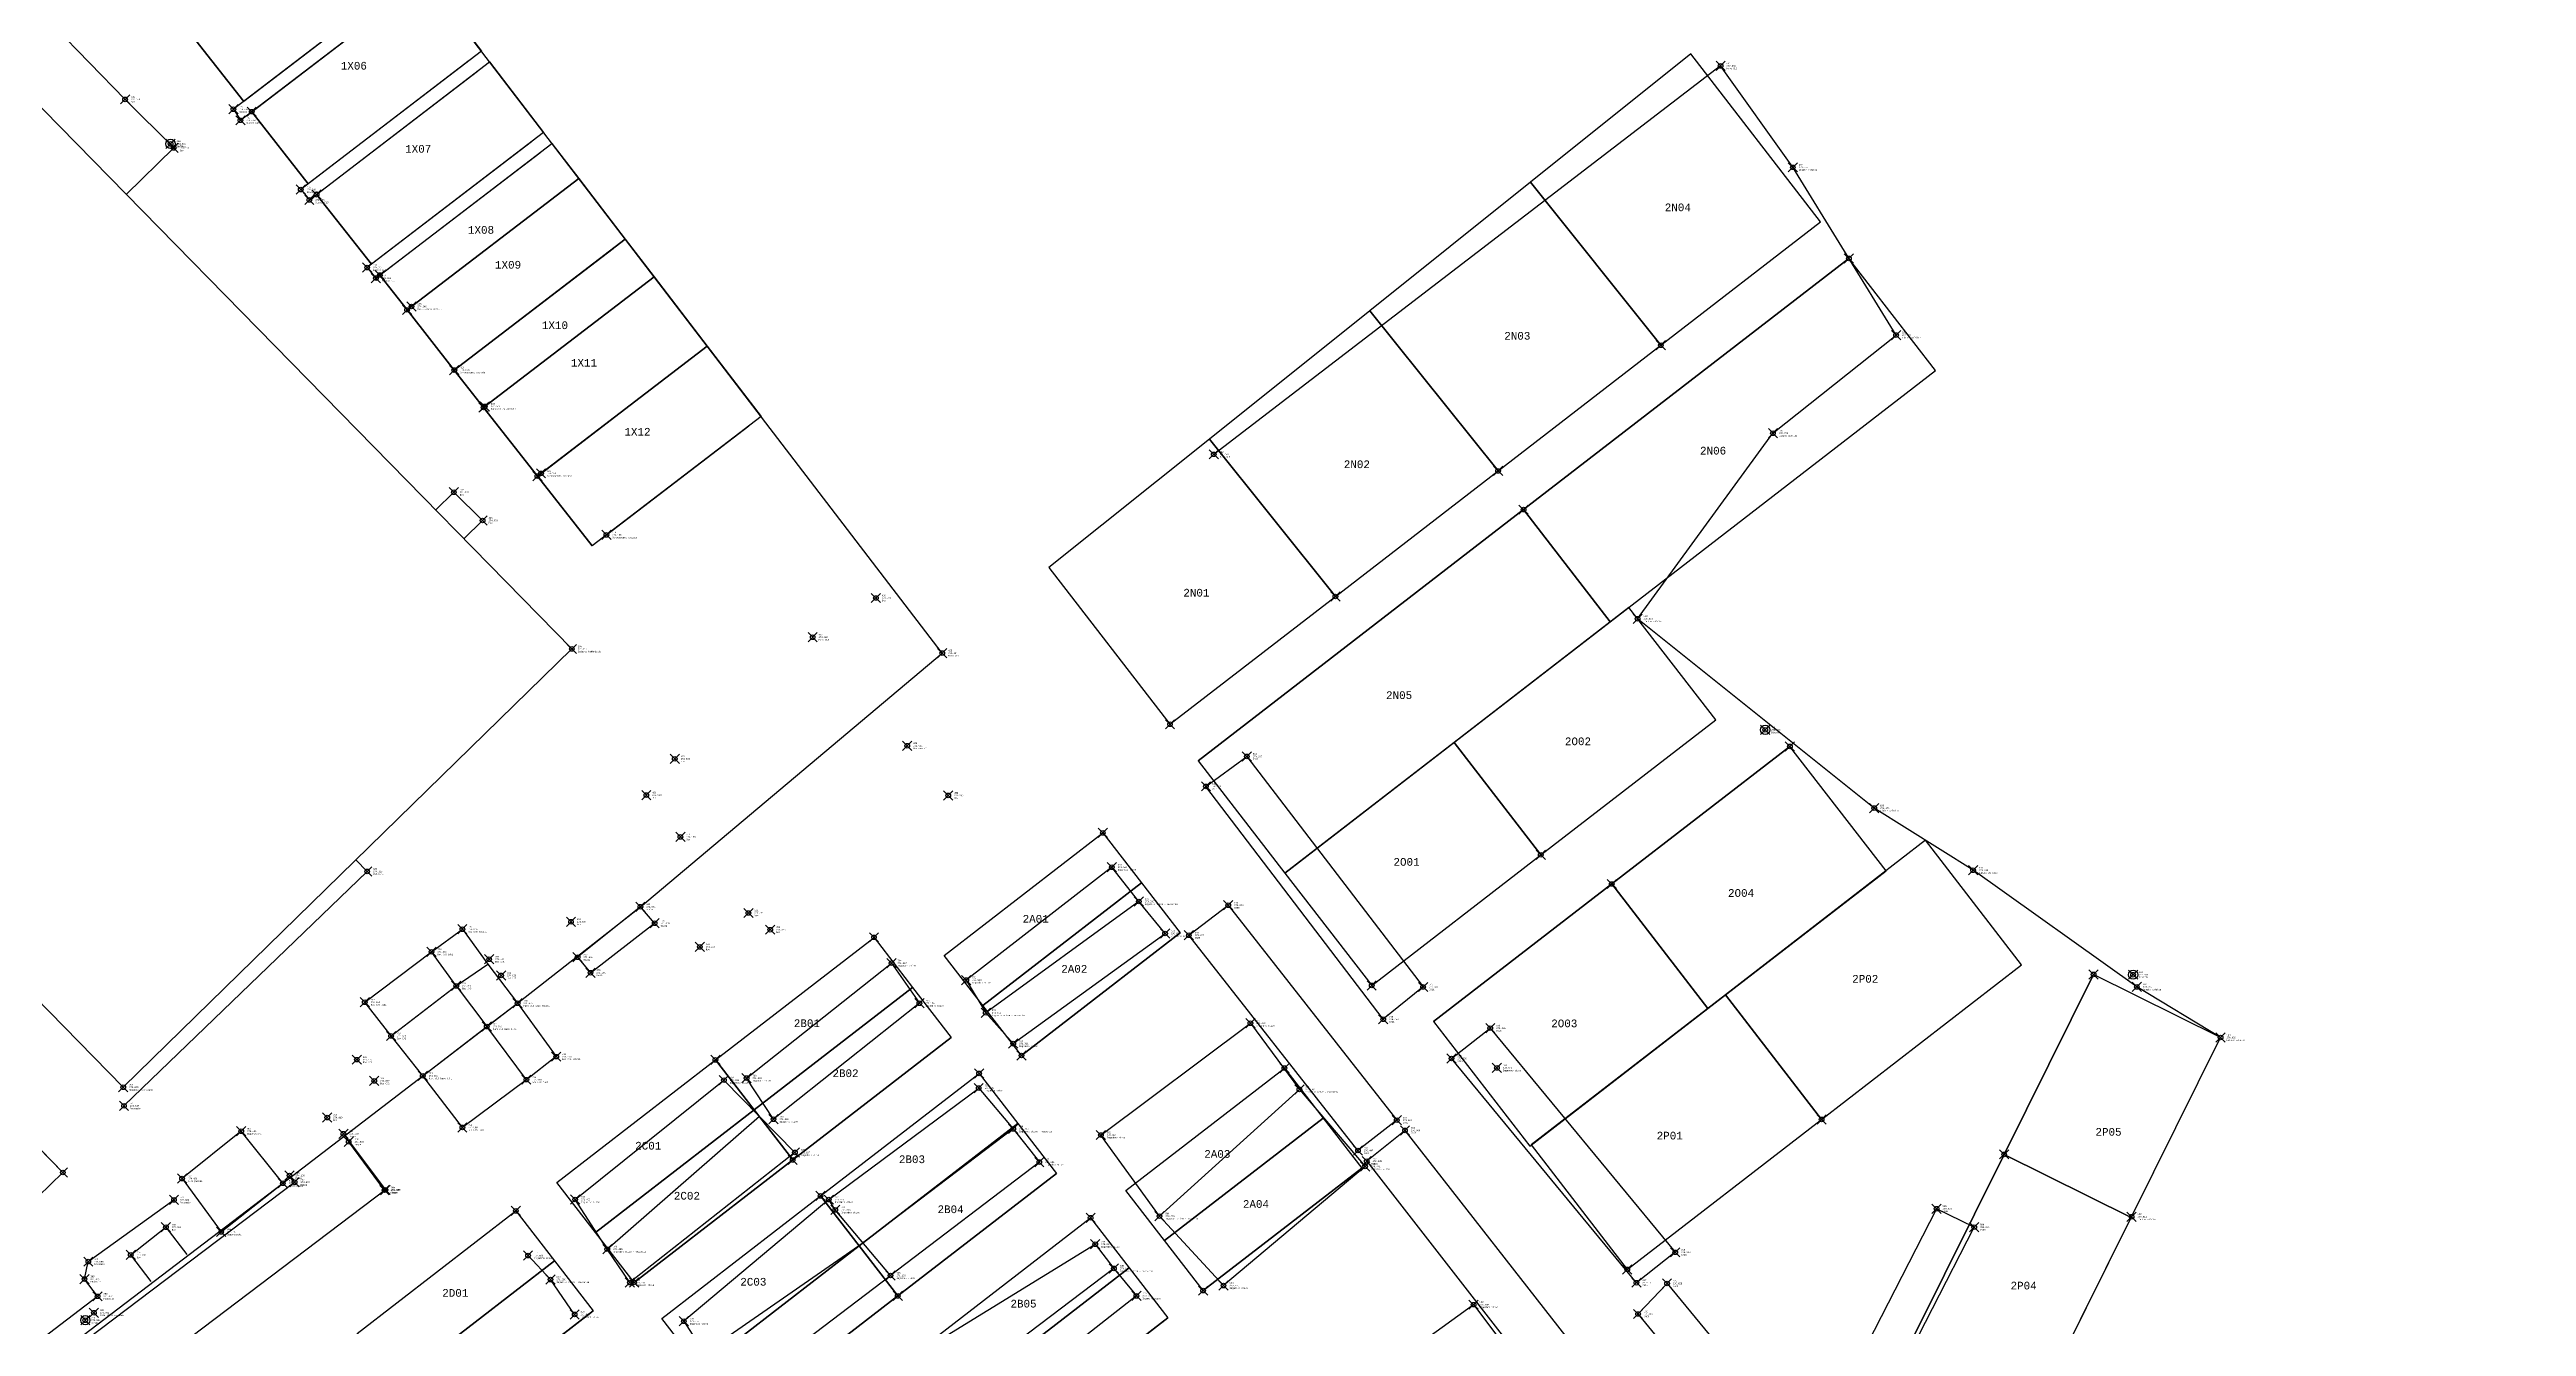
# Model space of a CAD drawing. Extents: x -283400 to 1362241, y -614024 to 292829.
# Drawn here: x 208588 to 369240, y -453760 to -370932 of the extents above; entities that cross this region are included whole.
import ezdxf
from ezdxf.enums import TextEntityAlignment as Align

# ---------------------------------------------------------------- set-up
doc = ezdxf.new("R2010")
doc.units = 0
doc.header["$PDMODE"] = 35
doc.header["$PDSIZE"] = 300
for name, color, linetype in [('pntdesc', 1, 'Continuous'), ('pntelev', 2, 'Continuous'), ('pntno', 3, 'Continuous'), ('WF nome aree GPS', 7, 'Continuous'), ('WF rilievo 2', 7, 'Continuous')]:
    doc.layers.add(name, color=color, linetype=linetype)
for name, color, linetype, lineweight in [('WF ingombro stive 2', 1, 'Continuous', 30), ('WF lato di accesso', 40, 'Continuous', 30), ('WF vertice sinistro', 94, 'Continuous', 30)]:
    doc.layers.add(name, color=color, linetype=linetype, lineweight=lineweight)
doc.styles.get("Standard").update_dxf_attribs({"font": 'consola.ttf', "height": 500})

# ---------------------------------------------------------------- blocks, each defined once
blk = doc.blocks.new('rilievo 2')
at = {"elevation": 2317}
blk.add_lwpolyline([(1171192, -420759), (1186965, -405553), (1186235, -404807)], dxfattribs=at)
for points in [[(1031262, -390639, 2226), (1056477, -421341, 1350), (1111611, -466364, 506), (1127180, -467314, 632), (1157422, -444091, 2923), (1181493, -425779, 2955), (1190568, -418811, -59), (1196719, -414107, -59), (1204684, -407847, 2352), (1224263, -391389, 2405), (1184297, -339190, 2479), (1180249, -342346, 2484), (1173124, -332918, 2415), (1164677, -338949, 2607), (1141043, -311293, 1964), (1133825, -316435, 1921), (1132744, -317186, 1947), (1091662, -346727, 3081)], [(1171339, -361640, 2406), (1174415, -358625, 2393), (1171264, -355474, 2449), (1164327, -348335, 2517), (1165375, -347310, 2355), (1157048, -338742, 2436), (1152889, -342818, 2411)], [(1189453, -347570, 2456), (1178289, -356117, 2287), (1178742, -356833, 2316), (1189966, -348239, 2457)], [(1332472, -496063, -2145), (1322824, -485789, -2186), (1306039, -467602, -2113), (1289793, -451335, -1792), (1301405, -427953, -1909), (1307176, -416327, -1684), (1301745, -413046, -1631), (1291124, -405475, -1586), (1284710, -401446, -1544), (1269366, -389164, -1376), (1278144, -377132, -992), (1286129, -370762, -1034), (1279433, -359881, -962), (1274749, -353305, 1219), (1241871, -378499, -553)], [(1193581, -352961, 2451), (1182657, -361325, 2324), (1183214, -361994, 2383), (1194110, -353652, 2454)], [(1197615, -358229, 2447), (1186963, -366385, 2372), (1187531, -367069, 2362), (1198155, -358935, 2446)], [(1189838, -368907, 2328), (1199895, -361207, 2440)], [(1192619, -373028, 2357), (1202912, -365147, 2437)], [(1194598, -375388, 2327), (1204782, -367590, 2431)], [(1198241, -379731, 2431), (1208225, -372087, 2433)], [(1202479, -383726, 2460), (1211719, -376651, 2429)], [(1193234, -383978, 2399), (1194449, -382788, 2343), (1192584, -380959, 2438), (1191406, -382114, 2400)], [(1237013, -407504, -819), (1227088, -414721, -667)], [(1188515, -416226, 2267), (1186809, -414036, 2295), (1191136, -410769, 2320), (1193139, -409305, 2296), (1194796, -411575, -240979)], [(1192740, -412981, 2322), (1191136, -410769, 2320)], [(1190568, -418811, -59), (1188515, -416226, 2267), (1192740, -412981, 2322), (1194796, -411575, -240979), (1196718, -414106, -195)], [(1190568, -418811, -59), (1194722, -415618, -210), (1196718, -414106, -195), (1199226, -417567, -294), (1197289, -419061, -292), (1193138, -422156, -211), (1190568, -418811, -59)], [(1192740, -412981, 2322), (1194722, -415618, -210)], [(1197289, -419061, -292), (1194722, -415618, -210)], [(1238356, -427913, -942), (1247429, -419690, -1171)], [(1202539, -430056, -264), (1212406, -421437, -460)], [(1228866, -422257, -660), (1219168, -429603, -530)], [(1185421, -422568, 2459), (1188145, -426210, 336), (1163743, -444693, 235), (1161283, -441559, 240), (1182258, -425712, 2318), (1181928, -425278, 2385)], [(1188095, -426227, -10), (1185765, -423091, 103)], [(1122347, -467019, 593), (1122414, -465620, 2846), (1126536, -465889, 2801), (1169477, -433113, 2883), (1168631, -431995, 2286), (1168878, -430863, 2286), (1174435, -426860, 2268)], [(1216903, -426842, -505), (1207503, -434732, -299), (1208814, -436779, -321), (1211181, -439157, -323), (1220909, -431763, -551)], [(1172965, -432159, 2582), (1171630, -430430, 2241), (1173912, -428632, 2244), (1175268, -430390, 2531)], [(1200421, -434286, 230), (1198854, -432025, 261), (1197397, -430473, 284)], [(1208814, -436779, -321), (1219118, -429637, -529)], [(1235395, -431306, -905), (1225750, -438612, -736)]]:
    blk.add_polyline3d(points)
for points in [[(1200237, -391123, 2397), (1171146, -419552, 2305), (1106971, -353953, 2403), (1135955, -325542, 2416)], [(1225822, -412601, -622), (1227088, -414721, -667), (1228866, -416717, -708), (1238715, -409580, -865), (1237013, -407504, -819), (1235263, -405280, -779)], [(1200611, -411120, -115), (1201451, -412126, -222), (1205610, -408916, -278), (1204684, -407847, 2352)], [(1211571, -418960, -426), (1220975, -411502, -502), (1222784, -414104, -543), (1213318, -421625, -468)], [(1244251, -415398, -1102), (1247429, -419690, -1171), (1251696, -424688, -1279), (1242505, -432419, -1180), (1238356, -427913, -942), (1234555, -422651, -823)], [(1210104, -419094, -388), (1214708, -423781, -533), (1204003, -432224, -303), (1202539, -430056, -264), (1200453, -426832, -253)], [(1217328, -427511, -506), (1216903, -426842, -505), (1226627, -419605, -683), (1228866, -422257, -660), (1230561, -424408, -718), (1220909, -431763, -551)], [(1174959, -425476, 2720), (1177495, -428938, 2992), (1181493, -425779, 2955), (1178796, -422405, 2766)], [(1224668, -437248, -666), (1223747, -436150, -620), (1234188, -429735, -822), (1235395, -431306, -905), (1236860, -433089, -942), (1227306, -440574, -837)], [(1258728, -433654, -1520), (1262120, -438154, -1519), (1266252, -443804, -1567), (1255967, -450758, -1410), (1252394, -445432, -1400), (1249043, -440653, -1289)]]:
    blk.add_polyline3d(points, close=True)
at = {"color": 1}
for points in [[(1241368, -400035, -746), (1244021, -398095, -853), (1255451, -413048, -1271), (1252866, -415145, -1221)], [(1240259, -409693, -843), (1242815, -407746, -906), (1253745, -421688, -1297), (1251229, -423656, -1272)], [(1259810, -415721, -1374), (1271806, -430259, -1652), (1269289, -432229, -1694), (1257292, -417688, -1361)], [(1254278, -422353, -1350), (1251792, -424348, -1294), (1263297, -439130, -1523), (1265815, -437112, -1582)], [(1280671, -443225, -1788), (1283095, -444456, -1793), (1291196, -428627, -1774), (1288756, -427434, -1770)], [(1269392, -434260, -1713), (1271273, -432282, -1661), (1282582, -446014, -1751), (1280668, -447974, -1698)]]:
    blk.add_polyline3d(points, close=True, dxfattribs=at)
for centre in [(1174213, -358361, 2305), (1277641, -396370, -1527), (1301501, -412252, -1624), (1168682, -434665, 2864)]:
    blk.add_circle(centre, 300, dxfattribs=at)
for p in [(1274749, -353305, 1219), (1171264, -355474, 2449), (1178289, -356117, 2287), (1178742, -356833, 2316), (1174213, -358361, 2305), (1174415, -358625, 2393), (1182657, -361325, 2324), (1279433, -359881, -962), (1183214, -361994, 2383), (1186963, -366385, 2372), (1187531, -367069, 2362), (1189838, -368907, 2328), (1286129, -370762, -1034), (1192619, -373028, 2357), (1194598, -375388, 2327), (1278144, -377132, -992), (1241871, -378499, -553), (1198241, -379731, 2431), (1192584, -380959, 2438), (1194449, -382788, 2343), (1202479, -383726, 2460), (1219963, -387816, 2000), (1215858, -390360, 2383), (1269366, -389164, -1376), (1200237, -391123, 2397), (1224263, -391389, 2405), (1277641, -396370, -1527), (1206913, -398248, 2314), (1221994, -397402, -165), (1244021, -398095, -853), (1205071, -400601, 2239), (1224651, -400621, -456), (1241368, -400035, -746), (1284710, -401446, -1544), (1207279, -403315, 2414), (1186965, -405553, 2409), (1235263, -405280, -779), (1291124, -405475, -1586), (1204684, -407847, 2352), (1237013, -407504, -819), (1242815, -407746, -906), (1193139, -409305, 2296), (1200184, -408818, 2317), (1205610, -408916, -278), (1211692, -408250, -369), (1213106, -409332, -345), (1238715, -409580, -865), (1191136, -410769, 2320), (1194877, -411250, 2262), (1200611, -411120, -115), (1208539, -410447, -303), (1240259, -409693, -843), (1195650, -412301, 2307), (1201451, -412126, -222), (1220975, -411502, -502), (1225822, -412601, -622), (1301501, -412252, -1624), (1186809, -414036, 2295), (1192740, -412981, 2322), (1196718, -414106, -195), (1222784, -414104, -543), (1255451, -413048, -1271), (1301745, -413046, -1631), (1194722, -415618, -210), (1227088, -414721, -667), (1244251, -415398, -1102), (1252866, -415145, -1221), (1259810, -415721, -1374), (1188515, -416226, 2267), (1199226, -417567, -294), (1228866, -416717, -708), (1257292, -417688, -1361), (1307176, -416327, -1684), (1186292, -417763, 2270), (1187426, -419142, 2308), (1190568, -418811, -59), (1197289, -419061, -292), (1210104, -419094, -388), (1211571, -418960, -426), (1260239, -418300, -1373), (1171146, -419552, 2305), (1171192, -420759, 2317), (1226627, -419605, -683), (1247429, -419690, -1171), (1178796, -422405, 2766), (1184377, -421517, 2319), (1193138, -422156, -211), (1213318, -421625, -468), (1228866, -422257, -660), (1253745, -421688, -1297), (1254278, -422353, -1350), (1185421, -422568, 2459), (1185765, -423091, 103), (1214708, -423781, -533), (1234555, -422651, -823), (1251229, -423656, -1272), (1174959, -425476, 2720), (1181928, -425278, 2385), (1182258, -425712, 2318), (1230561, -424408, -718), (1251696, -424688, -1279), (1251792, -424348, -1294), (1174435, -426860, 2268), (1181493, -425779, 2955), (1188095, -426227, -10), (1188145, -426210, 336), (1200453, -426832, -253), (1216903, -426842, -505), (1173912, -428632, 2244), (1177495, -428938, 2992), (1217328, -427511, -506), (1238356, -427913, -942), (1288756, -427434, -1770), (1291196, -428627, -1774), (1301405, -427953, -1909), (1171630, -430430, 2241), (1197397, -430473, 284), (1202539, -430056, -264), (1234188, -429735, -822), (1271806, -430259, -1652), (1168631, -431995, 2286), (1168878, -430863, 2286), (1198854, -432025, 261), (1220909, -431763, -551), (1235395, -431306, -905), (1169477, -433113, 2883), (1204003, -432224, -303), (1236860, -433089, -942), (1242505, -432419, -1180), (1258728, -433654, -1520), (1269289, -432229, -1694), (1271273, -432282, -1661), (1168682, -434665, 2864), (1169241, -434178, 2862), (1200421, -434286, 230), (1207503, -434732, -299), (1269392, -434260, -1713)]:
    blk.add_point(p)
at = {"layer": 'pntdesc'}
for s, p in [('Muro CLS', (1275138, -353471, 1219)), ('Box', (1171653, -355640, 2449)), ('Blocco CLS', (1178678, -356284, 2287)), ('Blocco CLS', (1179131, -357000, 2316)), ('Idrante', (1174602, -358528, 2305)), ('Box', (1174804, -358792, 2393)), ('Blocco CLS', (1183046, -361491, 2324)), ('Limite asfalto', (1279822, -360048, -962)), ('Blocco CLS', (1183603, -362161, 2383)), ('Blocco CLS', (1187352, -366552, 2372)), ('Blocco CLS', (1187920, -367236, 2362)), ('Baraccatura acciaio', (1190227, -369074, 2328)), ('Limite asfalto', (1286518, -370929, -1034)), ('Baraccatura acciaio', (1193008, -373194, 2357)), ('Baraccatura acciaio', (1194987, -375555, 2327)), ('Limite asfalto', (1278533, -377298, -992)), ('Muro CLS', (1242260, -378666, -553)), ('Baraccatura acciaio', (1198630, -379898, 2431)), ('Box', (1192973, -381126, 2438)), ('Box', (1194838, -382954, 2343)), ('Baraccatura acciaio', (1202868, -383893, 2460)), ('Box', (1220352, -387983, 2000)), ('Limite asfalto', (1269754, -389331, -1376)), ('Spigolo fabbricato', (1200626, -391290, 2397)), ('Muro CLS', (1216247, -390526, 2383)), ('Muro CLS', (1224652, -391556, 2405)), ('Idrante', (1278030, -396537, -1527)), ('Box', (1207302, -398415, 2314)), ('Box carrelli', (1222383, -397569, -165)), ('CS11', (1244410, -398262, -853)), ('Box', (1205460, -400768, 2239)), ('Box', (1225040, -400788, -456)), ('CS11', (1241757, -400202, -746)), ('Limite asfalto', (1285098, -401612, -1544)), ('Box', (1207668, -403482, 2414)), ('Pedonale', (1187354, -405720, 2409)), ('Ingombro stive', (1235652, -405446, -779)), ('Limite asfalto', (1291513, -405642, -1586)), ('Scala', (1205073, -408013, 2352)), ('Ingombro stive - mezzeria', (1237402, -407671, -819)), ('CS05', (1243204, -407913, -906)), ('Box C/S rotoli', (1193528, -409472, 2296)), ('Box', (1200573, -408985, 2317)), ('Scala', (1205999, -409082, -278)), ('Box', (1212081, -408417, -369)), ('Box', (1213495, -409499, -345)), ('Box C/S tubi', (1191525, -410936, 2320)), ('Scala', (1201000, -411286, -115)), ('Box', (1208928, -410614, -303)), ('Ingombro stive', (1239104, -409747, -865)), ('CS05', (1240648, -409860, -843)), ('Box C/S', (1195266, -411417, 2262)), ('Box C/S', (1196039, -412468, 2307)), ('Scala', (1201840, -412292, -222)), ('Ingombro stive', (1221364, -411669, -502)), ('Ingombro stive', (1226211, -412768, -622)), ('Idrante', (1301890, -412418, -1624)), ('Box C/S tubi', (1187198, -414203, 2295)), ('Box C/S', (1193129, -413148, 2322)), ('Muro CLS base rotoli', (1197107, -414273, -195)), ('Ingombro stive', (1223173, -414271, -543)), ('CS11', (1255840, -413214, -1271)), ('Limite asfalto', (1302134, -413213, -1631)), ('Muro CLS base tubi', (1195111, -415785, -210)), ('Ingombro stive - mezzeria', (1227477, -414888, -667)), ('Ingombro stive', (1244640, -415565, -1102)), ('CS11', (1253255, -415312, -1221)), ('CS10', (1260199, -415888, -1374)), ('Box C/S', (1188904, -416393, 2267)), ('Box C/S rotoli', (1199615, -417734, -294)), ('Ingombro stive', (1229255, -416884, -708)), ('Limite asfalto', (1307565, -416494, -1684)), ('Box C/S', (1186681, -417930, 2270)), ('Box C/S', (1187815, -419309, 2308)), ('Muro CLS base tubi', (1190957, -418978, -59)), ('Box C/S tubi', (1197678, -419228, -292)), ('Ingombro stive', (1210493, -419261, -388)), ('Ingombro stive', (1211960, -419127, -426)), ('CS10', (1257681, -417854, -1361)), ('Ingombro stive', (1260628, -418466, -1373)), ('Spigolo fabbricato', (1171535, -419719, 2305)), ('Pedonale', (1171581, -420926, 2317)), ('Ingombro stive', (1227016, -419771, -683)), ('Ingombro stive - mezzeria', (1247818, -419856, -1171)), ('Superpacchi', (1179185, -422572, 2766)), ('Box', (1184766, -421683, 2319)), ('Box C/S tubi', (1193527, -422323, -211)), ('Ingombro stive', (1213707, -421792, -468)), ('Ingombro stive - mezzeria', (1229255, -422423, -660)), ('CS05', (1254134, -421855, -1297)), ('CS06', (1254667, -422520, -1350)), ('Rampa', (1185810, -422735, 2459)), ('Rampa', (1186154, -423258, 103)), ('Ingombro stive', (1215097, -423948, -533)), ('Ingombro stive', (1234944, -422818, -823)), ('CS05', (1251618, -423823, -1272)), ('Superpacchi', (1175348, -425643, 2720)), ('Rampa', (1182317, -425445, 2385)), ('Ingombro stive', (1230950, -424575, -718)), ('Ingombro stive', (1252085, -424855, -1279)), ('CS06', (1252181, -424515, -1294)), ('Pedonale', (1174824, -427026, 2268)), ('Superpacchi', (1181882, -425946, 2955)), ('Rampa', (1182647, -425878, 2318)), ('Rampa', (1188484, -426393, -10)), ('Rampa', (1188534, -426377, 336)), ('Ingombro stive', (1200842, -426999, -253)), ('Ingombro stive', (1217292, -427009, -505)), ('Box', (1174301, -428799, 2244)), ('Ingombro stive', (1217717, -427678, -506)), ('Ingombro stive - mezzeria', (1238745, -428080, -942)), ('CS09', (1289145, -427600, -1770)), ('CS09', (1291585, -428794, -1774)), ('Limite asfalto', (1301794, -428120, -1909)), ('Box', (1172019, -430596, 2241)), ('Superpacchi', (1177884, -429105, 2992)), ('Ingombro stive - mezzeria', (1202928, -430223, -264)), ('Ingombro stive', (1234577, -429901, -822)), ('CS10', (1272195, -430426, -1652)), ('Pedonale', (1169020, -432161, 2286)), ('Pedonale', (1169267, -431030, 2286)), ('Ingombro stive', (1197786, -430640, 284)), ('Ingombro stive - mezzeria', (1199243, -432192, 261)), ('Ingombro stive', (1221298, -431930, -551)), ('Ingombro stive - mezzeria', (1235784, -431473, -905)), ('Pedonale', (1169866, -433279, 2883)), ('Ingombro stive', (1204392, -432391, -303)), ('Ingombro stive', (1237249, -433255, -942)), ('Ingombro stive', (1242894, -432585, -1180)), ('Ingombro stive', (1259117, -433821, -1520)), ('CS10', (1269678, -432396, -1694)), ('CS08', (1271662, -432449, -1661)), ('Idrante', (1169071, -434831, 2864)), ('Palo illuminazione', (1169630, -434345, 2862)), ('Ingombro stive', (1200810, -434453, 230)), ('Ingombro stive', (1207892, -434899, -299)), ('CS08', (1269781, -434427, -1713))]:
    blk.add_text(s, height=100, dxfattribs=at).set_placement(p, align=Align.MIDDLE_LEFT)
at = {"layer": 'pntelev'}
for s, p in [('272.939', (1275138, -353305, 1219)), ('274.169', (1171653, -355474, 2449)), ('274.006', (1178678, -356117, 2287)), ('274.036', (1179131, -356833, 2316)), ('274.024', (1174602, -358361, 2305)), ('274.113', (1174804, -358625, 2393)), ('270.757', (1279822, -359881, -962)), ('274.043', (1183046, -361325, 2324)), ('274.103', (1183603, -361994, 2383)), ('274.091', (1187352, -366385, 2372)), ('274.081', (1187920, -367069, 2362)), ('274.048', (1190227, -368907, 2328)), ('270.685', (1286518, -370762, -1034)), ('274.076', (1193008, -373028, 2357)), ('274.046', (1194987, -375388, 2327)), ('270.728', (1278533, -377132, -992)), ('271.167', (1242260, -378499, -553)), ('274.150', (1198630, -379731, 2431)), ('274.157', (1192973, -380959, 2438)), ('274.063', (1194838, -382788, 2343)), ('274.180', (1202868, -383726, 2460)), ('273.720', (1220352, -387816, 2000)), ('274.102', (1216247, -390360, 2383)), ('270.343', (1269754, -389164, -1376)), ('274.117', (1200626, -391123, 2397)), ('274.124', (1224652, -391389, 2405)), ('270.193', (1278030, -396370, -1527)), ('274.034', (1207302, -398248, 2314)), ('271.554', (1222383, -397402, -165)), ('270.867', (1244410, -398095, -853)), ('270.973', (1241757, -400035, -746)), ('273.959', (1205460, -400601, 2239)), ('271.263', (1225040, -400621, -456)), ('270.176', (1285098, -401446, -1544)), ('274.133', (1207668, -403315, 2414)), ('274.128', (1187354, -405553, 2409)), ('270.940', (1235652, -405280, -779)), ('270.133', (1291513, -405475, -1586)), ('274.071', (1205073, -407847, 2352)), ('270.900', (1237402, -407504, -819)), ('270.813', (1243204, -407746, -906)), ('274.015', (1193528, -409305, 2296)), ('274.037', (1200573, -408818, 2317)), ('271.441', (1205999, -408916, -278)), ('271.351', (1212081, -408250, -369)), ('271.375', (1213495, -409332, -345)), ('270.854', (1239104, -409580, -865)), ('270.877', (1240648, -409693, -843)), ('274.039', (1191525, -410769, 2320)), ('273.982', (1195266, -411250, 2262)), ('271.604', (1201000, -411120, -115)), ('271.417', (1208928, -410447, -303)), ('274.026', (1196039, -412301, 2307)), ('271.498', (1201840, -412126, -222)), ('271.217', (1221364, -411502, -502)), ('271.098', (1226211, -412601, -622)), ('270.096', (1301890, -412252, -1624)), ('274.014', (1187198, -414036, 2295)), ('274.041', (1193129, -412981, 2322)), ('271.525', (1197107, -414106, -195)), ('271.176', (1223173, -414104, -543)), ('270.448', (1255840, -413048, -1271)), ('270.089', (1302134, -413046, -1631)), ('271.509', (1195111, -415618, -210)), ('271.052', (1227477, -414721, -667)), ('270.618', (1244640, -415398, -1102)), ('270.498', (1253255, -415145, -1221)), ('270.346', (1260199, -415721, -1374)), ('273.986', (1188904, -416226, 2267)), ('271.426', (1199615, -417567, -294)), ('271.011', (1229255, -416717, -708)), ('270.358', (1257681, -417688, -1361)), ('270.035', (1307565, -416327, -1684)), ('273.989', (1186681, -417763, 2270)), ('274.027', (1187815, -419142, 2308)), ('271.661', (1190957, -418811, -59)), ('271.428', (1197678, -419061, -292)), ('271.331', (1210493, -419094, -388)), ('271.293', (1211960, -418960, -426)), ('270.346', (1260628, -418300, -1373)), ('274.025', (1171535, -419552, 2305)), ('274.037', (1171581, -420759, 2317)), ('271.036', (1227016, -419605, -683)), ('270.549', (1247818, -419690, -1171)), ('274.485', (1179185, -422405, 2766)), ('274.039', (1184766, -421517, 2319)), ('274.178', (1185810, -422568, 2459)), ('271.509', (1193527, -422156, -211)), ('271.252', (1213707, -421625, -468)), ('271.060', (1229255, -422257, -660)), ('270.423', (1254134, -421688, -1297)), ('270.369', (1254667, -422353, -1350)), ('271.822', (1186154, -423091, 103)), ('271.187', (1215097, -423781, -533)), ('270.897', (1234944, -422651, -823)), ('270.447', (1251618, -423656, -1272)), ('274.439', (1175348, -425476, 2720)), ('274.675', (1181882, -425779, 2955)), ('274.105', (1182317, -425278, 2385)), ('274.037', (1182647, -425712, 2318)), ('271.001', (1230950, -424408, -718)), ('270.441', (1252085, -424688, -1279)), ('270.425', (1252181, -424348, -1294)), ('273.988', (1174824, -426860, 2268)), ('271.709', (1188484, -426227, -10)), ('272.055', (1188534, -426210, 336)), ('271.466', (1200842, -426832, -253)), ('271.214', (1217292, -426842, -505)), ('273.963', (1174301, -428632, 2244)), ('274.712', (1177884, -428938, 2992)), ('271.213', (1217717, -427511, -506)), ('270.778', (1238745, -427913, -942)), ('269.950', (1289145, -427434, -1770)), ('269.945', (1291585, -428627, -1774)), ('269.811', (1301794, -427953, -1909)), ('273.960', (1172019, -430430, 2241)), ('272.003', (1197786, -430473, 284)), ('271.455', (1202928, -430056, -264)), ('270.897', (1234577, -429735, -822)), ('270.068', (1272195, -430259, -1652)), ('274.006', (1169020, -431995, 2286)), ('274.006', (1169267, -430863, 2286)), ('271.980', (1199243, -432025, 261)), ('271.168', (1221298, -431763, -551)), ('270.815', (1235784, -431306, -905)), ('274.602', (1169866, -433113, 2883)), ('271.416', (1204392, -432224, -303)), ('270.778', (1237249, -433089, -942)), ('270.539', (1242894, -432419, -1180)), ('270.199', (1259117, -433654, -1520)), ('270.025', (1269678, -432229, -1694)), ('270.058', (1271662, -432282, -1661)), ('274.584', (1169071, -434665, 2864)), ('274.581', (1169630, -434178, 2862)), ('271.950', (1200810, -434286, 230)), ('271.420', (1207892, -434732, -299)), ('270.007', (1269781, -434260, -1713))]:
    blk.add_text(s, height=100, dxfattribs=at).set_placement(p, align=Align.MIDDLE_LEFT)
at = {"layer": 'pntno'}
for s, p in [('541', (1275138, -353138, 1219)), ('404', (1171653, -355307, 2449)), ('407', (1178678, -355951, 2287)), ('408', (1179131, -356666, 2316)), ('406', (1174602, -358194, 2305)), ('405', (1174804, -358458, 2393)), ('287', (1279822, -359715, -962)), ('409', (1183046, -361158, 2324)), ('410', (1183603, -361827, 2383)), ('411', (1187352, -366218, 2372)), ('412', (1187920, -366903, 2362)), ('418', (1190227, -368741, 2328)), ('286', (1286518, -370595, -1034)), ('419', (1193008, -372861, 2357)), ('420', (1194987, -375221, 2327)), ('285', (1278533, -376965, -992)), ('542', (1242260, -378332, -553)), ('422', (1192973, -380792, 2438)), ('421', (1198630, -379564, 2431)), ('423', (1194838, -382621, 2343)), ('424', (1202868, -383559, 2460)), ('426', (1220352, -387650, 2000)), ('427', (1216247, -390193, 2383)), ('192', (1269754, -388998, -1376)), ('299', (1200626, -390957, 2397)), ('425', (1224652, -391222, 2405)), ('191', (1278030, -396203, -1527)), ('428', (1207302, -398081, 2314)), ('284', (1222383, -397235, -165)), ('543', (1244410, -397928, -853)), ('544', (1241757, -399868, -746)), ('429', (1205460, -400434, 2239)), ('283', (1225040, -400454, -456)), ('189', (1285098, -401279, -1544)), ('289', (1207668, -403149, 2414)), ('300', (1187354, -405387, 2409)), ('576', (1235652, -405113, -779)), ('188', (1291513, -405308, -1586)), ('288', (1205073, -407680, 2352)), ('281', (1212081, -408083, -369)), ('575', (1237402, -407338, -819)), ('545', (1243204, -407580, -906)), ('717', (1193528, -409139, 2296)), ('290', (1200573, -408651, 2317)), ('279', (1205999, -408749, -278)), ('282', (1213495, -409165, -345)), ('574', (1239104, -409413, -865)), ('546', (1240648, -409526, -843)), ('718', (1191525, -410602, 2320)), ('292', (1195266, -411083, 2262)), ('277', (1201000, -410953, -115)), ('280', (1208928, -410280, -303)), ('721', (1193129, -412815, 2322)), ('291', (1196039, -412134, 2307)), ('278', (1201840, -411959, -222)), ('724', (1221364, -411335, -502)), ('571', (1226211, -412434, -622)), ('547', (1255840, -412881, -1271)), ('186', (1301890, -412085, -1624)), ('187', (1302134, -412879, -1631)), ('719', (1187198, -413870, 2295)), ('716', (1197107, -413939, -195)), ('725', (1223173, -413937, -543)), ('720', (1188904, -416059, 2267)), ('714', (1195111, -415451, -210)), ('572', (1227477, -414554, -667)), ('577', (1244640, -415231, -1102)), ('548', (1253255, -414978, -1221)), ('549', (1260199, -415554, -1374)), ('293', (1186681, -417596, 2270)), ('715', (1199615, -417400, -294)), ('573', (1229255, -416550, -708)), ('550', (1257681, -417521, -1361)), ('184', (1307565, -416161, -1684)), ('294', (1187815, -418975, 2308)), ('711', (1190957, -418645, -59)), ('713', (1197678, -418894, -292)), ('722', (1210493, -418927, -388)), ('723', (1211960, -418793, -426)), ('194', (1260628, -418133, -1373)), ('302', (1171535, -419385, 2305)), ('301', (1171581, -420592, 2317)), ('735', (1227016, -419438, -683)), ('578', (1247818, -419523, -1171)), ('807', (1179185, -422239, 2766)), ('295', (1184766, -421350, 2319)), ('296', (1185810, -422401, 2459)), ('712', (1193527, -421989, -211)), ('726', (1213707, -421458, -468)), ('736', (1229255, -422090, -660)), ('582', (1234944, -422484, -823)), ('551', (1254134, -421521, -1297)), ('554', (1254667, -422187, -1350)), ('710', (1186154, -422924, 103)), ('727', (1215097, -423614, -533)), ('552', (1251618, -423489, -1272)), ('808', (1175348, -425309, 2720)), ('806', (1181882, -425612, 2955)), ('298', (1182317, -425111, 2385)), ('297', (1182647, -425545, 2318)), ('737', (1230950, -424241, -718)), ('579', (1252085, -424521, -1279)), ('553', (1252181, -424182, -1294)), ('303', (1174824, -426693, 2268)), ('709', (1188484, -426060, -10)), ('276', (1188534, -426043, 336)), ('730', (1200842, -426665, -253)), ('734', (1217292, -426676, -505)), ('733', (1217717, -427344, -506)), ('565', (1289145, -427267, -1770)), ('308', (1174301, -428465, 2244)), ('809', (1177884, -428771, 2992)), ('581', (1238745, -427746, -942)), ('566', (1291585, -428460, -1774)), ('183', (1301794, -427787, -1909)), ('307', (1172019, -430263, 2241)), ('821', (1197786, -430306, 284)), ('729', (1202928, -429889, -264)), ('744', (1234577, -429568, -822)), ('558', (1272195, -430092, -1652)), ('305', (1169020, -431828, 2286)), ('304', (1169267, -430696, 2286)), ('820', (1199243, -431859, 261)), ('728', (1204392, -432058, -303)), ('738', (1221298, -431596, -551)), ('745', (1235784, -431139, -905)), ('557', (1269678, -432063, -1694)), ('559', (1271662, -432116, -1661)), ('306', (1169866, -432946, 2883)), ('746', (1237249, -432922, -942)), ('580', (1242894, -432252, -1180)), ('588', (1259117, -433487, -1520)), ('310', (1169071, -434498, 2864)), ('309', (1169630, -434011, 2862)), ('819', (1200810, -434119, 230)), ('731', (1207892, -434565, -299)), ('560', (1269781, -434093, -1713))]:
    blk.add_text(s, height=100, dxfattribs=at).set_placement(p, align=Align.MIDDLE_LEFT)

msp = doc.modelspace()

# ---------------------------------------------------------------- linework, layer by layer
at = {"layer": 'WF ingombro stive 2'}
for points, elevation in [([(218085, -370353), (229423, -361672), (232472, -365653), (221179, -374299), (218085, -370353)], 2076), ([(221700, -374963), (232985, -366323), (236600, -371044), (225369, -379643), (221700, -374963)], 2053), ([(225906, -380328), (237128, -371735), (240633, -376313), (229463, -384865), (225906, -380328)], 2112), ([(230012, -385565), (241174, -377019), (242913, -379291), (231778, -387817), (230012, -385565)], 2092), ([(231778, -387817), (242913, -379291), (245930, -383231), (234839, -391722), (231778, -387817)], 2053), ([(234839, -391722), (245930, -383231), (247801, -385674), (236738, -394144), (234839, -391722)], 2085), ([(236738, -394144), (247801, -385674), (251243, -390170), (240233, -398601), (236738, -394144)], 2054), ([(240233, -398601), (251243, -390170), (254738, -394734), (243779, -403124), (240233, -398601)], 2054)]:
    msp.add_lwpolyline(points, dxfattribs=dict(at, elevation=elevation))
for points in [[(304635, -379543), (313094, -390111), (323458, -382105), (315044, -371212), (304635, -379543)], [(294227, -387875), (302541, -398262), (313094, -390111), (304635, -379543), (294227, -387875)], [(283819, -396207), (291989, -406413), (302541, -398262), (294227, -387875), (283819, -396207)], [(281260, -414701), (291989, -406413), (283819, -396207), (273410, -404539), (281260, -414701)]]:
    msp.add_lwpolyline(points, dxfattribs=at)
for points in [[(330916, -391760), (325292, -384479), (304193, -400777), (309817, -408058)], [(309817, -408058), (304193, -400777), (283094, -417075), (288718, -424356)], [(316654, -414401), (311030, -407121), (299683, -415886), (305307, -423166)], [(305307, -423166), (299683, -415886), (288718, -424356), (294342, -431637)], [(262063, -428520), (264569, -431764), (254281, -439711), (251774, -436467)], [(264569, -431764), (267075, -435009), (256787, -442956), (254281, -439711)], [(251774, -436467), (254281, -439711), (243993, -447658), (241486, -444414)], [(268879, -437344), (271385, -440588), (261097, -448535), (258591, -445291)], [(288684, -437000), (291190, -440244), (280902, -448191), (278396, -444947)], [(254281, -439711), (256787, -442956), (246499, -450903), (243993, -447658)], [(271385, -440588), (273891, -443833), (263603, -451780), (261097, -448535)], [(291190, -440244), (293697, -443489), (283409, -451436), (280902, -448191)], [(238831, -446263), (241338, -449508), (231050, -457455), (228543, -454210)], [(258591, -445291), (261097, -448535), (250809, -456482), (248302, -453238)], [(276113, -446710), (278620, -449954), (268332, -457901), (265825, -454657)], [(241338, -449508), (243844, -452753), (233556, -460700), (231050, -457455)], [(261097, -448535), (263603, -451780), (253315, -459727), (250809, -456482)], [(278620, -449954), (281126, -453199), (270838, -461146), (268332, -457901)]]:
    msp.add_lwpolyline(points, close=True, dxfattribs=at)
for points, elevation in [([(209451, -443772), (207851, -445331), (173901, -410504), (175501, -408945)], 1839), ([(327703, -424206), (321467, -416134), (309913, -425058), (316149, -433130)], -1838), ([(276902, -421747), (279409, -424992), (269121, -432939), (266614, -429694)], -856), ([(336497, -430301), (330260, -422226), (317289, -432254), (323526, -440329)], -1838), ([(279409, -424992), (281915, -428236), (271627, -436183), (269121, -432939)], -856), ([(316149, -433130), (309914, -425058), (298360, -433982), (304595, -442055)], -1838), ([(349401, -435019), (341161, -430927), (335366, -442596), (343606, -446688)], -2064), ([(323526, -440329), (317288, -432254), (304683, -441983), (310920, -450057)], -1838), ([(343606, -446688), (335366, -442596), (329572, -454266), (337812, -458357)], -2064)]:
    msp.add_lwpolyline(points, close=True, dxfattribs=dict(at, elevation=elevation))
at = {"layer": 'WF lato di accesso'}
for p, q in [((218085, -370353, 2076), (221179, -374299, 2076)), ((221700, -374963, 2053), (225369, -379643, 2053)), ((225906, -380328, 2112), (229463, -384865, 2112)), ((313094, -390111), (323458, -382105)), ((230012, -385565, 2092), (231778, -387817, 2053)), ((304193, -400777), (325292, -384479)), ((231778, -387817, 2053), (234839, -391722, 2053)), ((302541, -398262), (313094, -390111)), ((234839, -391722, 2053), (236738, -394144, 2054)), ((236738, -394144, 2054), (240233, -398601, 2054)), ((291989, -406413), (302541, -398262)), ((240233, -398601, 2054), (243779, -403124, 2054)), ((283094, -417075), (304193, -400777)), ((281260, -414701), (291989, -406413)), ((209451, -443772, 1839), (175501, -408945, 1839)), ((305307, -423166), (316654, -414401)), ((309914, -425058, -1838), (321467, -416134, -1838)), ((266614, -429694, -856), (276902, -421747, -856)), ((294342, -431637), (305307, -423166)), ((298360, -433982, -1838), (309913, -425058, -1838)), ((251774, -436467), (262063, -428520)), ((271627, -436183, -856), (281915, -428236, -856)), ((323526, -440329, -1838), (336497, -430301, -1838)), ((335366, -442596, -2064), (341161, -430927, -2064)), ((256787, -442956), (267075, -435009)), ((241486, -444414), (251774, -436467)), ((258591, -445291), (268879, -437344)), ((278396, -444947), (288684, -437000)), ((310920, -450057, -1838), (323526, -440329, -1838)), ((246499, -450903), (256787, -442956)), ((329572, -454266, -2064), (335366, -442596, -2064)), ((263603, -451780), (273891, -443833)), ((283409, -451436), (293697, -443489)), ((228543, -454210), (238831, -446263)), ((248302, -453238), (258591, -445291)), ((265825, -454657), (276113, -446710)), ((233556, -460700), (243844, -452753)), ((253315, -459727), (263603, -451780)), ((270838, -461146), (281126, -453199))]:
    msp.add_line(p, q, dxfattribs=at)
at = {"layer": 'WF vertice sinistro'}
for p in [(221700, -374963, 2053), (225906, -380328, 2112), (230012, -385565, 2092), (325292, -384479), (231778, -387817, 2053), (313094, -390111), (234839, -391722, 2053), (236738, -394144, 2054), (240233, -398601, 2054), (302541, -398262), (304193, -400777), (291989, -406413), (281260, -414701), (321467, -416134, -1838), (276902, -421747, -856), (305307, -423166), (309914, -425058, -1838), (262063, -428520), (294342, -431637), (341161, -430927, -2064), (251774, -436467), (271627, -436183, -856), (288684, -437000), (268879, -437344), (323526, -440329, -1838), (256787, -442956), (335366, -442596, -2064), (209451, -443772, 1839), (258591, -445291), (238831, -446263), (276113, -446710), (310920, -450057, -1838), (246499, -450903), (283409, -451436), (263603, -451780)]:
    msp.add_point(p, dxfattribs=at)

# ---------------------------------------------------------------- block references
at = {"layer": 'WF rilievo 2'}
msp.add_blockref('rilievo 2', (-957775, -18691, -272), dxfattribs=at)

# ---------------------------------------------------------------- texts
at = {"layer": 'WF nome aree GPS'}
for s, p in [('1X06', (227477, -372234, -88)), ('1X07', (231652, -377622, -29)), ('2N04', (313350, -381420, -1676)), ('1X08', (235727, -382882, -49)), ('1X09', (237480, -385144, -88)), ('1X10', (240522, -389065, -56)), ('2N03', (302941, -389752, -1676)), ('1X11', (242404, -391499, -87)), ('1X12', (245873, -395976, -87)), ('2N06', (315639, -397201, -1676)), ('2N02', (292533, -398084, -1676)), ('2N01', (282125, -406416, -1676)), ('2N05', (295274, -413060, -1676)), ('2O02', (306874, -416055, -1676)), ('2O01', (295754, -423875, -1676)), ('2O04', (317452, -425892, -1676)), ('2A01', (271701, -427567, -905)), ('2A02', (274207, -430812, -905)), ('2P02', (325508, -431460, -1676)), ('2B01', (256861, -434340, -49)), ('2O03', (305988, -434351, -1676)), ('2B02', (259367, -437584, -49)), ('2C01', (246573, -442287, -49)), ('2P01', (312827, -441630, -1676)), ('2P05', (341285, -441385, -1676)), ('2B03', (263677, -443164, -49)), ('2A03', (283482, -442819, -49)), ('2C02', (249079, -445531, -49)), ('2B04', (266183, -446408, -49)), ('2A04', (285989, -446064, -49)), ('2D01', (234058, -451833, -49)), ('2C03', (253389, -451111, -49)), ('2P04', (335780, -451358, -1676)), ('2B05', (270912, -452530, -49))]:
    msp.add_text(s, height=500, dxfattribs=at).set_placement(p)

doc.saveas('drawing.dxf')
